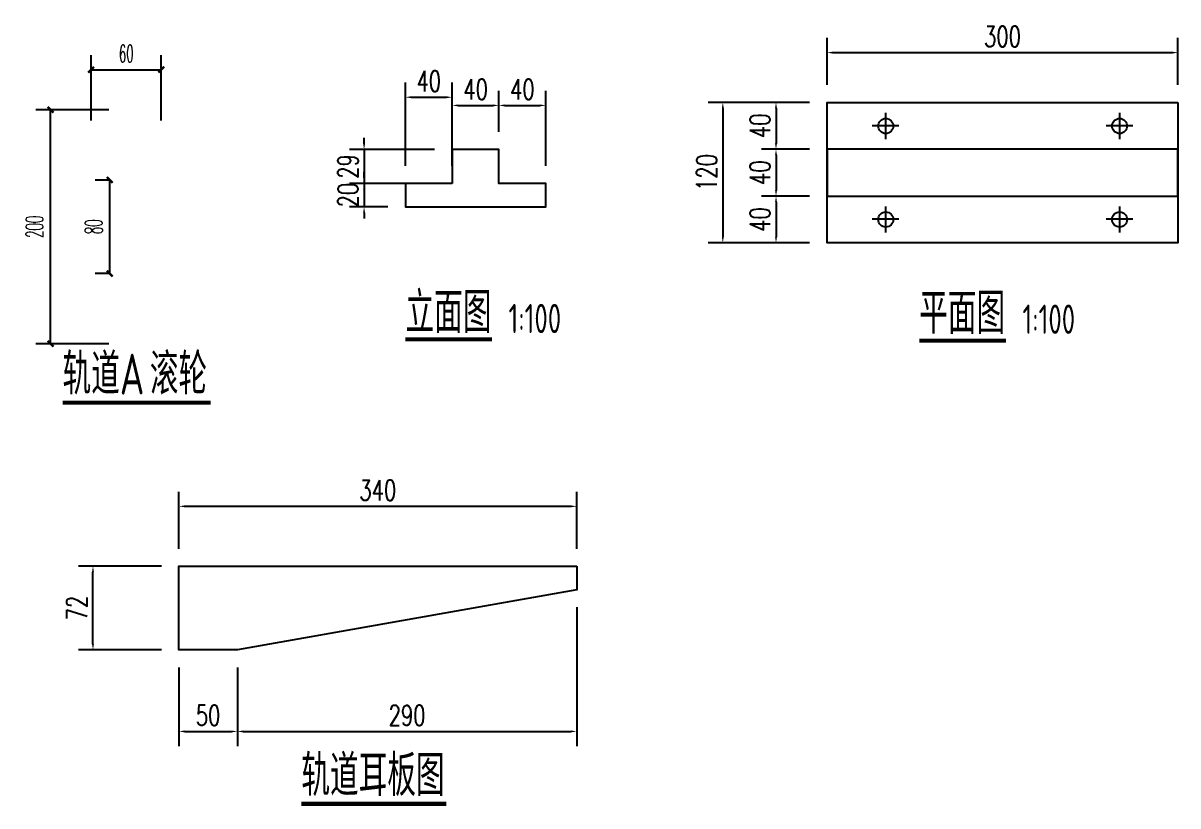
# Model space of a CAD drawing. Header units: millimetres. Extents: x -1443632 to -1307761, y 1430256 to 1527696.
# Drawn here: x -1438382 to -1437394, y 1507301 to 1507970 of the extents above; entities that cross this region are included whole.
import ezdxf

# ---------------------------------------------------------------- set-up
doc = ezdxf.new("R2010")
doc.units = ezdxf.units.MM
doc.header["$LTSCALE"] = 10
doc.layers.get('0').update_dxf_attribs({"linetype": 'CONTINUOUS'})
doc.layers.get('DEFPOINTS').update_dxf_attribs({"linetype": 'CONTINUOUS'})
for name, color, linetype in [('PUB_DIM', 3, 'CONTINUOUS'), ('PUB_TEXT', 7, 'CONTINUOUS'), ('W-STEEL_FRAME钢架', 3, 'CONTINUOUS'), ('W-STEEL_KEEL钢龙骨', 5, 'CONTINUOUS'), ('景-通用-文字', 7, 'CONTINUOUS'), ('钢', 172, 'CONTINUOUS')]:
    doc.layers.add(name, color=color, linetype=linetype)
doc.styles.add('_TCH_DIM_T3', font='SIMPLEX.shx', dxfattribs={"width": 0.494118, "bigfont": 'GBCBIG.shx'})
doc.styles.get("Standard").update_dxf_attribs({"font": 'tssdeng.shx', "width": 0.7, "bigfont": 'hztxt.shx'})
doc.styles.add('STANDARD_T3', font='simplex.shx', dxfattribs={"width": 0.7, "bigfont": 'gbcbig.shx'})
doc.dimstyles.new('_TCH_ARCH&&5', dxfattribs={"dimtxt": 14.875, "dimasz": 5, "dimexe": 12.5, "dimexo": 15, "dimgap": 6.3125, "dimtad": 1, "dimdec": 0, "dimzin": 0, "dimdsep": 46, "dimtxsty": '_TCH_DIM_T3', "dimblk": 'ARCHTICK', "dimcen": 0.09, "dimclrt": 7, "dimazin": 2, "dimtfac": 1, "dimtdec": 0, "dimtix": 1, "dimtmove": 2, "dimatfit": 3, "dimfxl": 0, "dimtolj": 1, "dimtzin": 0, "dimarcsym": 0})
doc.dimstyles.new('W&&5', dxfattribs={"dimtxt": 17.5, "dimasz": 5, "dimexe": 12.5, "dimexo": 15, "dimgap": 5, "dimtad": 1, "dimdec": 0, "dimzin": 0, "dimdsep": 46, "dimtxsty": 'STANDARD_T3', "dimcen": 0.09, "dimclrd": 1, "dimclre": 1, "dimclrt": 7, "dimazin": 2, "dimtfac": 1, "dimtdec": 0, "dimtix": 1, "dimtmove": 2, "dimatfit": 3, "dimfxl": 0, "dimtolj": 1, "dimtzin": 0, "dimarcsym": 0})

# ---------------------------------------------------------------- blocks, each defined once
blk = doc.blocks.new('*D593')
at = {"layer": 'DEFPOINTS', "color": 0, "transparency": 16777216}
for p in [(-1438321.92, 1507505.84), (-1438248.45, 1507505.84), (-1438248.45, 1507434.34)]:
    blk.add_point(p, dxfattribs=at)
at = {"layer": 'PUB_DIM', "color": 1, "lineweight": -2, "transparency": 16777216}
for p, q in [((-1438263.45, 1507505.84), (-1438334.42, 1507505.84)), ((-1438321.92, 1507439.34), (-1438321.92, 1507500.84)), ((-1438263.45, 1507434.34), (-1438334.42, 1507434.34))]:
    blk.add_line(p, q, dxfattribs=at)
at = {"layer": 'PUB_DIM', "color": 1, "transparency": 16777216}
for points in [[(-1438322.76, 1507500.84), (-1438321.09, 1507500.84), (-1438321.92, 1507505.84)], [(-1438322.76, 1507439.34), (-1438321.09, 1507439.34), (-1438321.92, 1507434.34)]]:
    blk.add_solid(points, dxfattribs=at)
at = {"layer": 'PUB_DIM', "color": 7, "transparency": 16777216, "insert": (-1438335.67, 1507470.09), "char_height": 17.5, "attachment_point": 5, "rotation": 90, "style": 'STANDARD_T3'}
blk.add_mtext('\\A1;72', dxfattribs=at)
blk = doc.blocks.new('*D516')
at = {"layer": 'DEFPOINTS', "color": 0, "transparency": 16777216}
for p in [(-1438248.45, 1507434.34), (-1438198.45, 1507434.34), (-1438198.45, 1507364.66)]:
    blk.add_point(p, dxfattribs=at)
at = {"layer": 'PUB_DIM', "color": 1, "lineweight": -2, "transparency": 16777216}
for p, q in [((-1438248.45, 1507419.34), (-1438248.45, 1507352.16)), ((-1438198.45, 1507419.34), (-1438198.45, 1507352.16)), ((-1438243.45, 1507364.66), (-1438203.45, 1507364.66))]:
    blk.add_line(p, q, dxfattribs=at)
at = {"layer": 'PUB_DIM', "color": 1, "transparency": 16777216}
for points in [[(-1438243.45, 1507365.5), (-1438243.45, 1507363.83), (-1438248.45, 1507364.66)], [(-1438203.45, 1507365.5), (-1438203.45, 1507363.83), (-1438198.45, 1507364.66)]]:
    blk.add_solid(points, dxfattribs=at)
at = {"layer": 'PUB_DIM', "color": 7, "transparency": 16777216, "insert": (-1438223.45, 1507378.41), "char_height": 17.5, "attachment_point": 5, "style": 'STANDARD_T3'}
blk.add_mtext('\\A1;50', dxfattribs=at)
blk = doc.blocks.new('*D594')
at = {"layer": 'DEFPOINTS', "color": 0, "transparency": 16777216}
for p in [(-1437908.28, 1507485.84), (-1438198.45, 1507434.34), (-1437908.28, 1507364.66)]:
    blk.add_point(p, dxfattribs=at)
at = {"layer": 'PUB_DIM', "color": 1, "lineweight": -2, "transparency": 16777216}
for p, q in [((-1437908.28, 1507470.84), (-1437908.28, 1507352.16)), ((-1438198.45, 1507419.34), (-1438198.45, 1507352.16)), ((-1438193.45, 1507364.66), (-1437913.28, 1507364.66))]:
    blk.add_line(p, q, dxfattribs=at)
at = {"layer": 'PUB_DIM', "color": 1, "transparency": 16777216}
for points in [[(-1438193.45, 1507365.5), (-1438193.45, 1507363.83), (-1438198.45, 1507364.66)], [(-1437913.28, 1507365.5), (-1437913.28, 1507363.83), (-1437908.28, 1507364.66)]]:
    blk.add_solid(points, dxfattribs=at)
at = {"layer": 'PUB_DIM', "color": 7, "transparency": 16777216, "insert": (-1438053.37, 1507378.41), "char_height": 17.5, "attachment_point": 5, "style": 'STANDARD_T3'}
blk.add_mtext('\\A1;290', dxfattribs=at)
blk = doc.blocks.new('*D595')
at = {"layer": 'DEFPOINTS', "color": 0, "transparency": 16777216}
for p in [(-1437908.28, 1507557.08), (-1438248.45, 1507505.84), (-1437908.28, 1507505.84)]:
    blk.add_point(p, dxfattribs=at)
at = {"layer": 'PUB_DIM', "color": 1, "lineweight": -2, "transparency": 16777216}
for p, q in [((-1438248.45, 1507520.84), (-1438248.45, 1507569.58)), ((-1437908.28, 1507520.84), (-1437908.28, 1507569.58)), ((-1438243.45, 1507557.08), (-1437913.28, 1507557.08))]:
    blk.add_line(p, q, dxfattribs=at)
at = {"layer": 'PUB_DIM', "color": 1, "transparency": 16777216}
for points in [[(-1438243.45, 1507557.91), (-1438243.45, 1507556.24), (-1438248.45, 1507557.08)], [(-1437913.28, 1507557.91), (-1437913.28, 1507556.24), (-1437908.28, 1507557.08)]]:
    blk.add_solid(points, dxfattribs=at)
at = {"layer": 'PUB_DIM', "color": 7, "transparency": 16777216, "insert": (-1438078.37, 1507570.83), "char_height": 17.5, "attachment_point": 5, "style": 'STANDARD_T3'}
blk.add_mtext('\\A1;340', dxfattribs=at)
blk = doc.blocks.new('*D584')
at = {"layer": 'DEFPOINTS', "color": 0, "transparency": 16777216}
for p in [(-1438014.78, 1507906.77), (-1438054.78, 1507833.06), (-1438014.78, 1507833.06)]:
    blk.add_point(p, dxfattribs=at)
at = {"layer": '景-通用-文字', "color": 1, "lineweight": -2, "transparency": 16777216}
for p, q in [((-1438054.78, 1507848.06), (-1438054.78, 1507919.27)), ((-1438014.78, 1507848.06), (-1438014.78, 1507919.27)), ((-1438049.78, 1507906.77), (-1438019.78, 1507906.77))]:
    blk.add_line(p, q, dxfattribs=at)
at = {"layer": '景-通用-文字', "color": 1, "transparency": 16777216}
for points in [[(-1438049.78, 1507907.6), (-1438049.78, 1507905.94), (-1438054.78, 1507906.77)], [(-1438019.78, 1507907.6), (-1438019.78, 1507905.94), (-1438014.78, 1507906.77)]]:
    blk.add_solid(points, dxfattribs=at)
at = {"layer": '景-通用-文字', "color": 7, "transparency": 16777216, "insert": (-1438034.78, 1507920.52), "char_height": 17.5, "attachment_point": 5, "style": 'STANDARD_T3'}
blk.add_mtext('\\A1;40', dxfattribs=at)
blk = doc.blocks.new('*D585')
at = {"layer": 'DEFPOINTS', "color": 0, "transparency": 16777216}
for p in [(-1437974.78, 1507899.77), (-1437974.78, 1507862.06), (-1438014.78, 1507833.06)]:
    blk.add_point(p, dxfattribs=at)
at = {"layer": '景-通用-文字', "color": 1, "lineweight": -2, "transparency": 16777216}
for p, q in [((-1438014.78, 1507848.06), (-1438014.78, 1507912.27)), ((-1437974.78, 1507877.06), (-1437974.78, 1507912.27)), ((-1438009.78, 1507899.77), (-1437979.78, 1507899.77))]:
    blk.add_line(p, q, dxfattribs=at)
at = {"layer": '景-通用-文字', "color": 1, "transparency": 16777216}
for points in [[(-1438009.78, 1507900.6), (-1438009.78, 1507898.94), (-1438014.78, 1507899.77)], [(-1437979.78, 1507900.6), (-1437979.78, 1507898.94), (-1437974.78, 1507899.77)]]:
    blk.add_solid(points, dxfattribs=at)
at = {"layer": '景-通用-文字', "color": 7, "transparency": 16777216, "insert": (-1437994.78, 1507913.52), "char_height": 17.5, "attachment_point": 5, "style": 'STANDARD_T3'}
blk.add_mtext('\\A1;40', dxfattribs=at)
blk = doc.blocks.new('*D586')
at = {"layer": 'DEFPOINTS', "color": 0, "transparency": 16777216}
for p in [(-1437934.78, 1507899.77), (-1437974.78, 1507862.06), (-1437934.78, 1507833.06)]:
    blk.add_point(p, dxfattribs=at)
at = {"layer": '景-通用-文字', "color": 1, "lineweight": -2, "transparency": 16777216}
for p, q in [((-1437974.78, 1507877.06), (-1437974.78, 1507912.27)), ((-1437934.78, 1507848.06), (-1437934.78, 1507912.27)), ((-1437969.78, 1507899.77), (-1437939.78, 1507899.77))]:
    blk.add_line(p, q, dxfattribs=at)
at = {"layer": '景-通用-文字', "color": 1, "transparency": 16777216}
for points in [[(-1437969.78, 1507900.6), (-1437969.78, 1507898.94), (-1437974.78, 1507899.77)], [(-1437939.78, 1507900.6), (-1437939.78, 1507898.94), (-1437934.78, 1507899.77)]]:
    blk.add_solid(points, dxfattribs=at)
at = {"layer": '景-通用-文字', "color": 7, "transparency": 16777216, "insert": (-1437954.78, 1507913.52), "char_height": 17.5, "attachment_point": 5, "style": 'STANDARD_T3'}
blk.add_mtext('\\A1;40', dxfattribs=at)
blk = doc.blocks.new('*D587')
at = {"layer": 'DEFPOINTS', "color": 0, "transparency": 16777216}
for p in [(-1438014.78, 1507862.06), (-1438090.11, 1507833.06), (-1438014.78, 1507833.06)]:
    blk.add_point(p, dxfattribs=at)
at = {"layer": '景-通用-文字', "color": 1, "lineweight": -2, "transparency": 16777216}
for p, q in [((-1438090.11, 1507867.06), (-1438090.11, 1507872.06)), ((-1438029.78, 1507862.06), (-1438102.61, 1507862.06)), ((-1438090.11, 1507862.06), (-1438090.11, 1507833.06)), ((-1438029.78, 1507833.06), (-1438102.61, 1507833.06)), ((-1438090.11, 1507828.06), (-1438090.11, 1507823.06))]:
    blk.add_line(p, q, dxfattribs=at)
at = {"layer": '景-通用-文字', "color": 1, "transparency": 16777216}
for points in [[(-1438090.95, 1507867.06), (-1438089.28, 1507867.06), (-1438090.11, 1507862.06)], [(-1438090.95, 1507828.06), (-1438089.28, 1507828.06), (-1438090.11, 1507833.06)]]:
    blk.add_solid(points, dxfattribs=at)
at = {"layer": '景-通用-文字', "color": 7, "transparency": 16777216, "insert": (-1438103.86, 1507847.56), "char_height": 17.5, "attachment_point": 5, "rotation": 90, "style": 'STANDARD_T3'}
blk.add_mtext('\\A1;29', dxfattribs=at)
blk = doc.blocks.new('*D588')
at = {"layer": 'DEFPOINTS', "color": 0, "transparency": 16777216}
for p in [(-1438014.78, 1507833.06), (-1438090.11, 1507813.06), (-1438054.78, 1507813.06)]:
    blk.add_point(p, dxfattribs=at)
at = {"layer": '景-通用-文字', "color": 1, "lineweight": -2, "transparency": 16777216}
for p, q in [((-1438090.11, 1507838.06), (-1438090.11, 1507843.06)), ((-1438029.78, 1507833.06), (-1438102.61, 1507833.06)), ((-1438090.11, 1507833.06), (-1438090.11, 1507813.06)), ((-1438069.78, 1507813.06), (-1438102.61, 1507813.06)), ((-1438090.11, 1507808.06), (-1438090.11, 1507803.06))]:
    blk.add_line(p, q, dxfattribs=at)
at = {"layer": '景-通用-文字', "color": 1, "transparency": 16777216}
for points in [[(-1438090.95, 1507838.06), (-1438089.28, 1507838.06), (-1438090.11, 1507833.06)], [(-1438090.95, 1507808.06), (-1438089.28, 1507808.06), (-1438090.11, 1507813.06)]]:
    blk.add_solid(points, dxfattribs=at)
at = {"layer": '景-通用-文字', "color": 7, "transparency": 16777216, "insert": (-1438103.86, 1507823.06), "char_height": 17.5, "attachment_point": 5, "rotation": 90, "style": 'STANDARD_T3'}
blk.add_mtext('\\A1;20', dxfattribs=at)
blk = doc.blocks.new('*D589')
at = {"layer": 'DEFPOINTS', "color": 0, "transparency": 16777216}
for p in [(-1437394.27, 1507944.9), (-1437694.23, 1507902.38), (-1437394.27, 1507902.38)]:
    blk.add_point(p, dxfattribs=at)
at = {"layer": '景-通用-文字', "color": 1, "lineweight": -2, "transparency": 16777216}
for p, q in [((-1437694.23, 1507917.38), (-1437694.23, 1507957.4)), ((-1437394.27, 1507917.38), (-1437394.27, 1507957.4)), ((-1437689.23, 1507944.9), (-1437399.27, 1507944.9))]:
    blk.add_line(p, q, dxfattribs=at)
at = {"layer": '景-通用-文字', "color": 1, "transparency": 16777216}
for points in [[(-1437689.23, 1507945.73), (-1437689.23, 1507944.06), (-1437694.23, 1507944.9)], [(-1437399.27, 1507945.73), (-1437399.27, 1507944.06), (-1437394.27, 1507944.9)]]:
    blk.add_solid(points, dxfattribs=at)
at = {"layer": '景-通用-文字', "color": 7, "transparency": 16777216, "insert": (-1437544.25, 1507958.65), "char_height": 17.5, "attachment_point": 5, "style": 'STANDARD_T3'}
blk.add_mtext('\\A1;300', dxfattribs=at)
blk = doc.blocks.new('*D590')
at = {"layer": 'DEFPOINTS', "color": 0, "transparency": 16777216}
for p in [(-1437694.23, 1507902.38), (-1437783.38, 1507782.34), (-1437694.23, 1507782.34)]:
    blk.add_point(p, dxfattribs=at)
at = {"layer": '景-通用-文字', "color": 1, "lineweight": -2, "transparency": 16777216}
for p, q in [((-1437709.23, 1507902.38), (-1437795.88, 1507902.38)), ((-1437783.38, 1507897.38), (-1437783.38, 1507787.34)), ((-1437709.23, 1507782.34), (-1437795.88, 1507782.34))]:
    blk.add_line(p, q, dxfattribs=at)
at = {"layer": '景-通用-文字', "color": 1, "transparency": 16777216}
for points in [[(-1437784.22, 1507897.38), (-1437782.55, 1507897.38), (-1437783.38, 1507902.38)], [(-1437784.22, 1507787.34), (-1437782.55, 1507787.34), (-1437783.38, 1507782.34)]]:
    blk.add_solid(points, dxfattribs=at)
at = {"layer": '景-通用-文字', "color": 7, "transparency": 16777216, "insert": (-1437797.13, 1507842.36), "char_height": 17.5, "attachment_point": 5, "rotation": 90, "style": 'STANDARD_T3'}
blk.add_mtext('\\A1;120', dxfattribs=at)
blk = doc.blocks.new('*D591')
at = {"layer": 'DEFPOINTS', "color": 0, "transparency": 16777216}
for p in [(-1437694.23, 1507902.38), (-1437737.9, 1507862.27), (-1437694.23, 1507862.27)]:
    blk.add_point(p, dxfattribs=at)
at = {"layer": '景-通用-文字', "color": 1, "lineweight": -2, "transparency": 16777216}
for p, q in [((-1437709.23, 1507902.38), (-1437750.4, 1507902.38)), ((-1437737.9, 1507897.38), (-1437737.9, 1507867.27)), ((-1437709.23, 1507862.27), (-1437750.4, 1507862.27))]:
    blk.add_line(p, q, dxfattribs=at)
at = {"layer": '景-通用-文字', "color": 1, "transparency": 16777216}
for points in [[(-1437738.73, 1507897.38), (-1437737.06, 1507897.38), (-1437737.9, 1507902.38)], [(-1437738.73, 1507867.27), (-1437737.06, 1507867.27), (-1437737.9, 1507862.27)]]:
    blk.add_solid(points, dxfattribs=at)
at = {"layer": '景-通用-文字', "color": 7, "transparency": 16777216, "insert": (-1437751.65, 1507882.33), "char_height": 17.5, "attachment_point": 5, "rotation": 90, "style": 'STANDARD_T3'}
blk.add_mtext('\\A1;40', dxfattribs=at)
blk = doc.blocks.new('*D592')
at = {"layer": 'DEFPOINTS', "color": 0, "transparency": 16777216}
for p in [(-1437694.23, 1507862.27), (-1437737.9, 1507822.15), (-1437694.23, 1507822.15)]:
    blk.add_point(p, dxfattribs=at)
at = {"layer": '景-通用-文字', "color": 1, "lineweight": -2, "transparency": 16777216}
for p, q in [((-1437709.23, 1507862.27), (-1437750.4, 1507862.27)), ((-1437737.9, 1507857.27), (-1437737.9, 1507827.15)), ((-1437709.23, 1507822.15), (-1437750.4, 1507822.15))]:
    blk.add_line(p, q, dxfattribs=at)
at = {"layer": '景-通用-文字', "color": 1, "transparency": 16777216}
for points in [[(-1437738.73, 1507857.27), (-1437737.06, 1507857.27), (-1437737.9, 1507862.27)], [(-1437738.73, 1507827.15), (-1437737.06, 1507827.15), (-1437737.9, 1507822.15)]]:
    blk.add_solid(points, dxfattribs=at)
at = {"layer": '景-通用-文字', "color": 7, "transparency": 16777216, "insert": (-1437751.65, 1507842.21), "char_height": 17.5, "attachment_point": 5, "rotation": 90, "style": 'STANDARD_T3'}
blk.add_mtext('\\A1;40', dxfattribs=at)
blk = doc.blocks.new('*D564')
at = {"layer": 'DEFPOINTS', "color": 0, "transparency": 16777216}
for p in [(-1437694.23, 1507822.15), (-1437737.9, 1507782.34), (-1437694.23, 1507782.34)]:
    blk.add_point(p, dxfattribs=at)
at = {"layer": '景-通用-文字', "color": 1, "lineweight": -2, "transparency": 16777216}
for p, q in [((-1437709.23, 1507822.15), (-1437750.4, 1507822.15)), ((-1437737.9, 1507817.15), (-1437737.9, 1507787.34)), ((-1437709.23, 1507782.34), (-1437750.4, 1507782.34))]:
    blk.add_line(p, q, dxfattribs=at)
at = {"layer": '景-通用-文字', "color": 1, "transparency": 16777216}
for points in [[(-1437738.73, 1507817.15), (-1437737.06, 1507817.15), (-1437737.9, 1507822.15)], [(-1437738.73, 1507787.34), (-1437737.06, 1507787.34), (-1437737.9, 1507782.34)]]:
    blk.add_solid(points, dxfattribs=at)
at = {"layer": '景-通用-文字', "color": 7, "transparency": 16777216, "insert": (-1437751.65, 1507802.25), "char_height": 17.5, "attachment_point": 5, "rotation": 90, "style": 'STANDARD_T3'}
blk.add_mtext('\\A1;40', dxfattribs=at)
blk = doc.blocks.new('_ARCHTICK')
at = {"color": 0, "linetype": 'ByBlock', "const_width": 0.4}
blk.add_lwpolyline([(-0.5, -0.5), (0.5, 0.5)], dxfattribs=at)
blk = doc.blocks.new('*D940')
at = {"layer": 'DEFPOINTS', "color": 0, "transparency": 16777216}
for p in [(-1438263.5, 1507930.32), (-1438323.5, 1507871.83), (-1438263.5, 1507871.83)]:
    blk.add_point(p, dxfattribs=at)
at = {"layer": '景-通用-文字', "color": 0, "lineweight": -2, "transparency": 16777216}
for p, q in [((-1438323.5, 1507886.83), (-1438323.5, 1507942.82)), ((-1438263.5, 1507886.83), (-1438263.5, 1507942.82)), ((-1438323.5, 1507930.32), (-1438263.5, 1507930.32))]:
    blk.add_line(p, q, dxfattribs=at)
at = {"layer": '景-通用-文字', "color": 0, "lineweight": -2, "transparency": 16777216, "xscale": 5, "yscale": 5, "zscale": 5, "rotation": 180}
blk.add_blockref('_ARCHTICK', (-1438323.5, 1507930.32), dxfattribs=at)
at = {"layer": '景-通用-文字', "color": 0, "lineweight": -2, "transparency": 16777216, "xscale": 5, "yscale": 5, "zscale": 5}
blk.add_blockref('_ARCHTICK', (-1438263.5, 1507930.32), dxfattribs=at)
at = {"layer": '景-通用-文字', "color": 7, "transparency": 16777216, "insert": (-1438293.5, 1507944.07), "char_height": 14.875, "attachment_point": 5, "style": '_TCH_DIM_T3'}
blk.add_mtext('\\A1;60', dxfattribs=at)
blk = doc.blocks.new('*D941')
at = {"layer": 'DEFPOINTS', "color": 0, "transparency": 16777216}
for p in [(-1438307.56, 1507836.01), (-1438293.5, 1507836.01), (-1438293.5, 1507756.01)]:
    blk.add_point(p, dxfattribs=at)
at = {"layer": '景-通用-文字', "color": 0, "lineweight": -2, "transparency": 16777216}
for p, q in [((-1438308.5, 1507836.01), (-1438320.06, 1507836.01)), ((-1438307.56, 1507756.01), (-1438307.56, 1507836.01)), ((-1438308.5, 1507756.01), (-1438320.06, 1507756.01))]:
    blk.add_line(p, q, dxfattribs=at)
at = {"layer": '景-通用-文字', "color": 0, "lineweight": -2, "transparency": 16777216, "xscale": 5, "yscale": 5, "zscale": 5}
for p, rotation in [((-1438307.56, 1507836.01), 90), ((-1438307.56, 1507756.01), 270)]:
    blk.add_blockref('_ARCHTICK', p, dxfattribs=dict(at, rotation=rotation))
at = {"layer": '景-通用-文字', "color": 7, "transparency": 16777216, "insert": (-1438321.31, 1507796.01), "char_height": 14.875, "attachment_point": 5, "rotation": 90, "style": '_TCH_DIM_T3'}
blk.add_mtext('\\A1;80', dxfattribs=at)
blk = doc.blocks.new('*D942')
at = {"layer": 'DEFPOINTS', "color": 0, "transparency": 16777216}
for p in [(-1438358.16, 1507896.01), (-1438293.5, 1507896.01), (-1438293.5, 1507696.01)]:
    blk.add_point(p, dxfattribs=at)
at = {"layer": '景-通用-文字', "color": 0, "lineweight": -2, "transparency": 16777216}
for p, q in [((-1438308.5, 1507896.01), (-1438370.66, 1507896.01)), ((-1438358.16, 1507696.01), (-1438358.16, 1507896.01)), ((-1438308.5, 1507696.01), (-1438370.66, 1507696.01))]:
    blk.add_line(p, q, dxfattribs=at)
at = {"layer": '景-通用-文字', "color": 0, "lineweight": -2, "transparency": 16777216, "xscale": 5, "yscale": 5, "zscale": 5}
for p, rotation in [((-1438358.16, 1507896.01), 90), ((-1438358.16, 1507696.01), 270)]:
    blk.add_blockref('_ARCHTICK', p, dxfattribs=dict(at, rotation=rotation))
at = {"layer": '景-通用-文字', "color": 7, "transparency": 16777216, "insert": (-1438371.91, 1507796.01), "char_height": 14.875, "attachment_point": 5, "rotation": 90, "style": '_TCH_DIM_T3'}
blk.add_mtext('\\A1;200', dxfattribs=at)

msp = doc.modelspace()

# ---------------------------------------------------------------- linework, layer by layer
at = {"layer": 'W-STEEL_FRAME钢架', "const_width": 3.5}
for points in [[(-1438054.74, 1507699.78), (-1437980.61, 1507699.78)], [(-1437615.5, 1507698.6), (-1437541.17, 1507698.6)]]:
    msp.add_lwpolyline(points, dxfattribs=at)
at = {"layer": 'W-STEEL_KEEL钢龙骨'}
msp.add_lwpolyline([(-1438014.78, 1507833.06), (-1438054.78, 1507833.06), (-1438054.78, 1507813.06), (-1437934.78, 1507813.06), (-1437934.78, 1507833.06), (-1437974.78, 1507833.06), (-1437974.78, 1507862.06), (-1438014.78, 1507862.06)], close=True, dxfattribs=at)
at = {"layer": '景-通用-文字', "color": 3, "const_width": 3.5}
for points in [[(-1438347.97, 1507645.63), (-1438221.16, 1507645.63)], [(-1438143.76, 1507302.76), (-1438019.86, 1507302.76)]]:
    msp.add_lwpolyline(points, dxfattribs=at)
at = {"layer": '钢'}
for p, q in [((-1437644.23, 1507893.4), (-1437644.23, 1507870.95)), ((-1437444.26, 1507893.4), (-1437444.26, 1507870.95)), ((-1437632.86, 1507882.33), (-1437655.61, 1507882.33)), ((-1437432.89, 1507882.33), (-1437455.64, 1507882.33)), ((-1437644.23, 1507813.47), (-1437644.23, 1507791.02)), ((-1437444.26, 1507813.47), (-1437444.26, 1507791.02)), ((-1437632.86, 1507802.4), (-1437655.61, 1507802.4)), ((-1437432.89, 1507802.4), (-1437455.64, 1507802.4))]:
    msp.add_line(p, q, dxfattribs=at)
for points in [[(-1437394.27, 1507902.38), (-1437394.27, 1507782.34), (-1437694.23, 1507782.34), (-1437694.23, 1507902.38), (-1437394.27, 1507902.38)], [(-1437394.27, 1507862.27), (-1437694.23, 1507862.27), (-1437694.23, 1507822.15), (-1437394.27, 1507822.15), (-1437394.27, 1507862.27)], [(-1437908.28, 1507505.84), (-1437908.28, 1507485.84), (-1438198.45, 1507434.34), (-1438248.45, 1507434.34), (-1438248.45, 1507505.84), (-1437908.28, 1507505.84)]]:
    msp.add_lwpolyline(points, dxfattribs=at)
for centre in [(-1437644.08, 1507882.18), (-1437444.11, 1507882.18), (-1437644.08, 1507802.25), (-1437444.11, 1507802.25)]:
    msp.add_circle(centre, 6.44, dxfattribs=at)

# ---------------------------------------------------------------- texts
at = {"layer": 'PUB_TEXT', "color": 7, "width": 0.7}
for s, height, p in [('立面图', 35, (-1438054.74, 1507705.13)), ('平面图', 35, (-1437615.5, 1507704.5)), ('1:100', 25, (-1437966.61, 1507705.13)), ('1:100', 25, (-1437527.17, 1507704.5)), ('轨道', 35, (-1438347.97, 1507652.63)), ('A', 35, (-1438298.97, 1507652.63)), ('滚轮', 35, (-1438273.3, 1507652.63)), ('轨道耳板图', 35, (-1438143.76, 1507309.49))]:
    msp.add_text(s, height=height, dxfattribs=at).set_placement(p)

# ---------------------------------------------------------------- dimensions: what is measured, and where the dimension line sits
at = {"layer": 'PUB_DIM', "color": 0}
for base, p1, p2, angle, picture, middle in [((-1437908.28, 1507557.08), (-1438248.45, 1507505.84), (-1437908.28, 1507505.84), 180, '*D595', (-1438078.37, 1507570.83)), ((-1438321.92292348, 1507505.8376011), (-1438248.45052868, 1507434.3376011), (-1438248.45052868, 1507505.8376011), 90, '*D593', (-1438335.67292348, 1507470.0876011)), ((-1437908.28, 1507364.66), (-1438198.45, 1507434.34), (-1437908.28, 1507485.84), 180, '*D594', (-1438053.37, 1507378.41)), ((-1438198.45, 1507364.66), (-1438248.45, 1507434.34), (-1438198.45, 1507434.34), 180, '*D516', (-1438223.45, 1507378.41))]:
    dim = msp.add_linear_dim(base=base, p1=p1, p2=p2, angle=angle, dimstyle='W&&5', dxfattribs=at)
    dim.commit()
    dim.dimension.update_dxf_attribs({"geometry": picture, "text_midpoint": middle})
at = {"layer": '景-通用-文字'}
for base, p1, p2, picture, middle in [((-1437394.27, 1507944.9), (-1437694.23, 1507902.38), (-1437394.27, 1507902.38), '*D589', (-1437544.25, 1507958.65)), ((-1438014.78, 1507906.77), (-1438054.78, 1507833.06), (-1438014.78, 1507833.06), '*D584', (-1438034.78, 1507920.52)), ((-1437974.78, 1507899.77), (-1438014.78, 1507833.06), (-1437974.78, 1507862.06), '*D585', (-1437994.78, 1507913.52)), ((-1437934.78, 1507899.77), (-1437974.78, 1507862.06), (-1437934.78, 1507833.06), '*D586', (-1437954.78, 1507913.52))]:
    dim = msp.add_linear_dim(base=base, p1=p1, p2=p2, dimstyle='W&&5', dxfattribs=at)
    dim.commit()
    dim.dimension.update_dxf_attribs({"geometry": picture, "text_midpoint": middle})
at = {"layer": '景-通用-文字', "color": 1}
for p1, p2, distance, picture, middle in [((-1438323.5, 1507871.83), (-1438263.5, 1507871.83), 58.49, '*D940', (-1438293.5, 1507944.07)), ((-1438293.5, 1507696.01), (-1438293.5, 1507896.01), 64.66, '*D942', (-1438371.91, 1507796.01)), ((-1438293.5, 1507756.01), (-1438293.5, 1507836.01), 14.06, '*D941', (-1438321.31, 1507796.01))]:
    dim = msp.add_aligned_dim(p1=p1, p2=p2, distance=distance, dimstyle='_TCH_ARCH&&5', dxfattribs=at)
    dim.commit()
    dim.dimension.update_dxf_attribs({"geometry": picture, "text_midpoint": middle})
at = {"layer": '景-通用-文字'}
for base, p1, p2, picture, middle in [((-1437783.38, 1507782.34), (-1437694.23, 1507902.38), (-1437694.23, 1507782.34), '*D590', (-1437797.13, 1507842.36)), ((-1437737.9, 1507862.27), (-1437694.23, 1507902.38), (-1437694.23, 1507862.27), '*D591', (-1437751.65, 1507882.33)), ((-1438090.11, 1507833.06), (-1438014.78, 1507862.06), (-1438014.78, 1507833.06), '*D587', (-1438103.86, 1507847.56)), ((-1437737.9, 1507822.15), (-1437694.23, 1507862.27), (-1437694.23, 1507822.15), '*D592', (-1437751.65, 1507842.21)), ((-1438090.11, 1507813.06), (-1438014.78, 1507833.06), (-1438054.78, 1507813.06), '*D588', (-1438103.86, 1507823.06)), ((-1437737.9, 1507782.34), (-1437694.23, 1507822.15), (-1437694.23, 1507782.34), '*D564', (-1437751.65, 1507802.25))]:
    dim = msp.add_linear_dim(base=base, p1=p1, p2=p2, angle=90, dimstyle='W&&5', dxfattribs=at)
    dim.commit()
    dim.dimension.update_dxf_attribs({"geometry": picture, "text_midpoint": middle})

doc.saveas('drawing.dxf')
